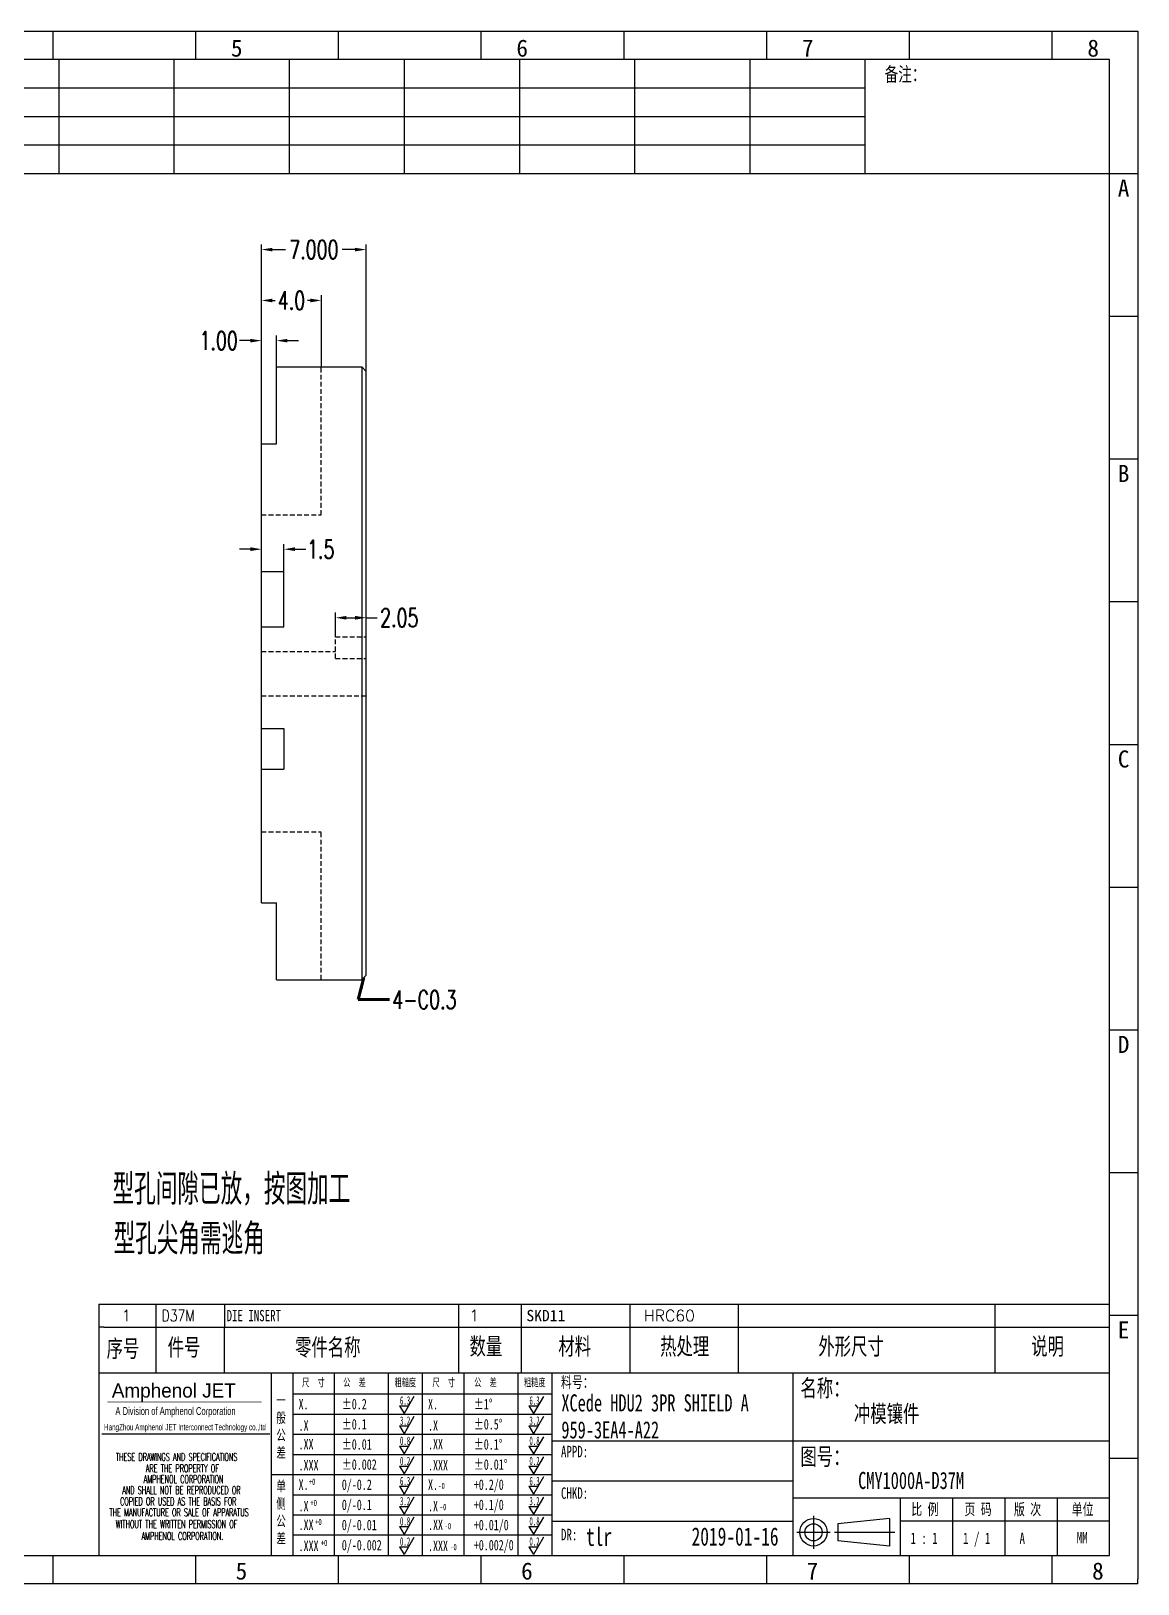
# Model space of a CAD drawing. Header units: millimetres. Extents: x -2852 to 5627, y -2271 to 1849.
# Drawn here: x -386.4 to -312.4, y -586.8 to -483 of the extents above; entities that cross this region are included whole.
import ezdxf
from ezdxf.enums import TextEntityAlignment as Align

# ---------------------------------------------------------------- set-up
doc = ezdxf.new("R2010")
doc.units = ezdxf.units.MM
doc.header["$PDSIZE"] = 3
doc.linetypes.add('DASHED2', pattern=[9.525, 6.35, -3.175])
for name, color, linetype in [('1', 7, 'Continuous'), ('11', 4, 'DASHED2'), ('41', 1, 'Continuous'), ('D03', 7, 'Continuous')]:
    doc.layers.add(name, color=color, linetype=linetype)
doc.styles.add('CH', font='仿宋_GB2312_0.ttf')
doc.styles.add('jet01', font='simplex.shx', dxfattribs={"width": 0.7, "bigfont": 'hztxt.shx'})
doc.styles.add('jet02', font='simplex.shx', dxfattribs={"width": 0.7})
doc.styles.add('SIMPLEX', font='SIMPLEX')
doc.styles.get("Standard").update_dxf_attribs({"font": '仿宋_GB2312_0.ttf', "width": 0.7})
doc.styles.add('TEXTSTYLE_1', font='TRIUMB.TTF')
doc.styles.add('TEXTSTYLE_2', font='TRIUM.TTF')
doc.styles.add('tk', font='', dxfattribs={"width": 0.7})
doc.styles.add('tk 2', font='仿宋_GB2312_0.ttf', dxfattribs={"width": 0.65})
doc.styles.add('tk 4', font='simplex.shx', dxfattribs={"width": 0.65, "bigfont": 'bigfont.shx'})
doc.styles.get('tk').set_extended_font_data('NSimSun')
doc.dimstyles.new('jet02', dxfattribs={"dimtxt": 3.5, "dimasz": 2.1, "dimexe": 1, "dimexo": 0, "dimgap": 0.5, "dimtad": 0, "dimtoh": 1, "dimdec": 3, "dimzin": 9, "dimdsep": 46, "dimtxsty": 'jet02', "dimcen": 0, "dimclrt": 256, "dimazin": 2, "dimtfac": 1, "dimtdec": 3, "dimtofl": 0, "dimtmove": 0, "dimatfit": 1, "dimfxl": 0, "dimarcsym": 0})

# ---------------------------------------------------------------- blocks, each defined once
blk = doc.blocks.new('A3-N')
at = {"layer": '1', "color": 1}
for p, q in [((0, 296.73), (420, 296.73)), ((212.73, 291.27), (212.73, 296.73)), ((240, 291.27), (240, 296.73)), ((267.27, 291.27), (267.27, 296.73)), ((294.55, 291.27), (294.55, 296.73)), ((321.82, 291.27), (321.82, 296.73)), ((349.09, 291.27), (349.09, 296.73)), ((376.36, 291.27), (376.36, 296.73)), ((403.64, 291.27), (403.64, 296.73)), ((420, 296.73), (420, 1)), ((420, 269.45), (414.55, 269.45)), ((420, 242.18), (414.55, 242.18)), ((420, 214.91), (414.55, 214.91)), ((420, 187.64), (414.55, 187.64)), ((420, 160.36), (414.55, 160.36)), ((420, 133.09), (414.55, 133.09)), ((420, 105.82), (414.55, 105.82)), ((420, 78.55), (414.55, 78.55)), ((420, 51.27), (414.55, 51.27)), ((222.45, 49.09), (221.45, 49.09)), ((221.45, 49.09), (221.45, 40.36)), ((222.45, 49.09), (414.55, 49.09)), ((232.36, 49.09), (232.36, 40.36)), ((245.45, 49.09), (245.45, 40.36)), ((290.18, 49.09), (290.18, 40.36)), ((302.18, 49.09), (302.18, 40.36)), ((322.91, 49.09), (322.91, 40.36)), ((343.64, 49.09), (343.64, 40.36)), ((392.73, 40.36), (392.73, 49.09)), ((258.55, 40.36), (258.55, 5.44)), ((266.45, 40.36), (266.45, 5.44)), ((276.78, 40.36), (276.78, 5.45)), ((291.18, 40.36), (291.18, 5.45)), ((301.51, 40.37), (301.51, 5.46)), ((308.01, 40.36), (308.01, 5.45)), ((354.09, 40.36), (354.09, 5.45)), ((308.01, 32.39), (258.55, 32.39)), ((308.01, 28.54), (258.55, 28.54)), ((414.55, 27.27), (308.01, 27.27)), ((308.01, 24.69), (258.55, 24.69)), ((420, 24), (414.55, 24)), ((354.09, 19.63), (308.01, 19.63)), ((308.01, 16.99), (258.55, 16.99)), ((414.55, 16.36), (354.09, 16.36)), ((374.55, 16.36), (374.55, 5.45)), ((384.55, 16.36), (384.55, 5.45)), ((394.55, 16.36), (394.55, 5.45)), ((404.55, 16.36), (404.55, 5.45)), ((308.01, 13.14), (258.55, 13.14)), ((308.01, 11.99), (354.09, 11.99)), ((372.51, 12.49), (362.69, 11.5)), ((372.51, 12.49), (372.51, 7.25)), ((414.55, 12), (374.55, 12)), ((308.01, 9.29), (258.55, 9.29)), ((362.69, 11.5), (362.69, 8.23)), ((372.51, 7.25), (362.69, 8.23)), ((212.73, 0), (212.73, 5.45)), ((240, 0), (240, 5.45)), ((267.27, 0), (267.27, 5.45)), ((294.55, 0), (294.55, 5.45)), ((321.82, 0), (321.82, 5.45)), ((349.09, 0), (349.09, 5.45)), ((376.36, 0), (376.36, 5.45)), ((403.64, 0), (403.64, 5.45)), ((420, 0), (1, 0)), ((420, 0), (420, 1))]:
    blk.add_line(p, q, dxfattribs=at)
at = {"layer": '1'}
for p, q in [((414.55, 278.18), (414.55, 284.73)), ((221.45, 40.36), (221.45, 5.45)), ((221.45, 40.36), (414.55, 40.36)), ((221.45, 40.36), (414.55, 40.36)), ((254.41, 40.36), (254.41, 5.45)), ((283.28, 40.36), (283.28, 5.45)), ((308.01, 36.24), (258.55, 36.24)), ((222.08, 28.67), (254.12, 28.67)), ((308.01, 20.84), (254.41, 20.84))]:
    blk.add_line(p, q, dxfattribs=at)
at = {"layer": '1', "color": 1, "ltscale": 0.05}
for p, q in [((281.68, 35.84), (279.79, 32.56)), ((306.41, 35.84), (304.52, 32.56)), ((278.93, 34.04), (279.79, 32.56)), ((278.93, 34.04), (280.65, 34.04)), ((303.66, 34.05), (304.52, 32.56)), ((303.66, 34.05), (305.38, 34.05)), ((278.93, 30.19), (279.79, 28.71)), ((278.93, 30.19), (280.65, 30.19)), ((281.68, 31.99), (279.79, 28.71)), ((303.66, 30.2), (305.38, 30.2)), ((303.66, 30.2), (304.52, 28.71)), ((306.41, 31.99), (304.52, 28.71)), ((281.68, 28.14), (279.79, 24.86)), ((306.41, 28.14), (304.52, 24.86)), ((278.93, 26.34), (279.79, 24.86)), ((278.93, 26.34), (280.65, 26.34)), ((281.68, 24.29), (279.79, 21.01)), ((303.66, 26.35), (304.52, 24.86)), ((303.66, 26.35), (305.38, 26.35)), ((306.41, 24.29), (304.52, 21.01)), ((278.93, 22.49), (280.65, 22.49)), ((278.93, 22.49), (279.79, 21.01)), ((303.66, 22.5), (305.38, 22.5)), ((303.66, 22.5), (304.52, 21.01)), ((278.93, 18.66), (279.79, 17.17)), ((278.93, 18.66), (280.65, 18.66)), ((281.68, 20.45), (279.79, 17.17)), ((303.66, 18.66), (304.52, 17.18)), ((303.66, 18.66), (305.38, 18.66)), ((306.41, 20.46), (304.52, 17.18)), ((281.68, 16.6), (279.79, 13.32)), ((306.41, 16.61), (304.52, 13.33)), ((278.93, 14.81), (280.65, 14.81)), ((278.93, 14.81), (279.79, 13.32)), ((281.68, 12.75), (279.79, 9.47)), ((303.66, 14.81), (305.38, 14.81)), ((303.66, 14.81), (304.52, 13.33)), ((306.41, 12.76), (304.52, 9.48)), ((278.93, 10.96), (279.79, 9.47)), ((278.93, 10.96), (280.65, 10.96)), ((303.66, 10.96), (304.52, 9.48)), ((303.66, 10.96), (305.38, 10.96)), ((306.41, 8.91), (304.52, 5.63)), ((278.93, 7.11), (279.79, 5.62)), ((278.93, 7.11), (280.65, 7.11)), ((281.68, 8.9), (279.79, 5.62)), ((303.66, 7.11), (305.38, 7.11)), ((303.66, 7.11), (304.52, 5.63))]:
    blk.add_line(p, q, dxfattribs=at)
at = {"layer": '1', "color": 1, "ltscale": 0.1}
for p, q in [((358.01, 13.02), (358.01, 6.71)), ((354.86, 9.87), (361.17, 9.87)), ((362.03, 9.87), (373.54, 9.87))]:
    blk.add_line(p, q, dxfattribs=at)
at = {"layer": '1'}
blk.add_lwpolyline([(221.45, 5.45), (414.55, 5.45), (414.55, 291.27), (5.45, 291.27), (5.45, 5.45), (414.55, 5.45)], dxfattribs=at)
at = {"layer": '1', "color": 7, "linetype": 'Continuous', "const_width": 0.123}
blk.add_lwpolyline([(223.11, 34.74), (252.6, 34.76)], dxfattribs=at)
at = {"layer": '1', "color": 1}
for radius in [2.62, 1.64]:
    blk.add_circle((358.01, 9.87), radius, dxfattribs=at)
at = {"layer": '41'}
for p, q in [((213.82, 291.27), (213.82, 269.45)), ((235.82, 291.27), (235.82, 269.45)), ((257.82, 291.27), (257.82, 269.45)), ((279.82, 291.27), (279.82, 269.45)), ((301.82, 291.27), (301.82, 269.45)), ((323.82, 291.27), (323.82, 269.45)), ((345.82, 291.27), (345.82, 269.45)), ((367.82, 291.27), (367.82, 269.45)), ((367.82, 285.82), (5.45, 285.82)), ((367.82, 280.36), (5.45, 280.36)), ((367.82, 274.91), (5.45, 274.91)), ((414.55, 269.45), (5.45, 269.45))]:
    blk.add_line(p, q, dxfattribs=at)
at = {"layer": '1', "color": 1}
for s, p in [('5', (247.82, 295.11)), ('6', (302.36, 295.11)), ('7', (356.91, 295.11)), ('8', (411.45, 295.11)), ('5', (248.72, 4.11)), ('6', (303.26, 4.11)), ('7', (357.81, 4.11)), ('8', (412.35, 4.11))]:
    blk.add_text(s, height=3.27, dxfattribs=at).set_placement(p, align=Align.TOP_CENTER)
at = {"layer": '1', "style": 'tk', "width": 0.7}
blk.add_text('备注：', height=2.727, dxfattribs=at).set_placement((375.51, 288.55), align=Align.MIDDLE)
at = {"layer": '1', "color": 1}
for s, p in [('A', (418.37, 268.36)), ('B', (418.37, 213.82)), ('C', (418.37, 159.27)), ('D', (418.37, 104.73)), ('E', (418.37, 50.18))]:
    blk.add_text(s, height=3.27, dxfattribs=at).set_placement(p, align=Align.TOP_RIGHT)
at = {"layer": '1', "color": 1, "style": 'tk 2', "width": 0.7}
for s, height, p in [('数量', 3.273, (292.3, 43.78)), ('材料', 3.273, (309.27, 43.78)), ('热处理', 3.273, (328.71, 43.78)), ('外形尺寸', 3.273, (358.94, 43.78)), ('说明', 3.273, (399.61, 43.78)), ('序号', 3.273, (222.96, 43.34)), ('件号', 3.273, (234.62, 43.61)), ('零件名称', 3.273, (258.97, 43.61)), ('料号：', 2.182, (309.77, 37.46)), ('名称：', 3.273, (355.52, 35.79)), ('图号：', 3.273, (355.52, 22.7)), ('比 例', 2.182, (376.69, 13.18)), ('页 码', 2.182, (386.85, 13.18)), ('版 次', 2.182, (396.31, 13.18)), ('单位', 2.182, (407.35, 13.18))]:
    blk.add_text(s, height=height, dxfattribs=at).set_placement(p)
at = {"layer": '1', "color": 7, "linetype": 'Continuous', "style": 'TEXTSTYLE_1'}
blk.add_text('Amphenol JET', height=2.7, dxfattribs=at).set_placement((223.96, 35.61))
at = {"layer": '1', "color": 1, "ltscale": 0.05, "style": 'tk 2', "width": 0.5}
for s, p in [('6.3', (279.01, 34.26)), ('6.3', (303.74, 34.27)), ('3.2', (279.01, 30.41)), ('3.2', (303.74, 30.42)), ('0.8', (279.01, 26.56)), ('0.8', (303.74, 26.57)), ('0.2', (279.01, 22.71)), ('0.2', (303.74, 22.72)), ('6.3', (279.01, 18.87)), ('6.3', (303.74, 18.88)), ('3.2', (279.01, 15.02)), ('3.2', (303.74, 15.03)), ('0.8', (279.01, 11.17)), ('0.8', (303.74, 11.18)), ('0.2', (279.01, 7.32)), ('0.2', (303.74, 7.33))]:
    blk.add_text(s, height=1.6, dxfattribs=at).set_placement(p)
at = {"layer": '1', "color": 7, "linetype": 'Continuous'}
for s, height, style, width, p in [('A Division of Amphenol Corporation', 1.5, 'TEXTSTYLE_2', 0.7, (224.64, 32.29)), ('HangZhou Amphenol JET Interconnect Technology co.,ltd ', 1.2, 'TEXTSTYLE_2', 0.6, (222.47, 29.36)), ('THESE DRAWINGS AND SPECIFICATIONS', 1.5, 'tk 4', 0.6, (224.73, 23.52)), ('ARE THE PROPERTY OF', 1.5, 'tk 4', 0.6, (230.45, 21.35)), ('AND SHALL NOT BE REPRODUCED OR', 1.5, 'tk 4', 0.6, (225.95, 17.17)), ('AMPHENOL CORPORATION', 1.5, 'tk 4', 0.6, (230.04, 19.27)), ('COPIED OR USED AS THE BASIS FOR', 1.5, 'tk 4', 0.6, (225.54, 15.02)), ('THE MANUFACTURE OR SALE OF APPARATUS', 1.5, 'tk 4', 0.6, (223.5, 12.92)), ('WITHOUT THE WRITTEN PERMISSION OF', 1.5, 'tk 4', 0.6, (224.73, 10.67)), ('AMPHENOL CORPORATION.', 1.5, 'tk 4', 0.6, (229.63, 8.4))]:
    blk.add_text(s, height=height, dxfattribs=dict(at, style=style, width=width)).set_placement(p)
at = {"layer": '1', "color": 1, "style": 'tk 2', "width": 0.7}
for s, p in [('X.', (259.64, 34.37)), ('%%P0.2', (267.9, 34.37)), ('X.', (284.37, 34.37)), ('%%P1%%D', (293.12, 34.37)), ('.X', (259.64, 30.28)), ('%%P0.1', (267.9, 30.52)), ('.X', (284.37, 30.28)), ('%%P0.5%%D', (293.12, 30.52)), ('.XX', (259.64, 26.71)), ('%%P0.01', (267.9, 26.67)), ('.XX', (284.37, 26.71)), ('%%P0.1%%D', (293.12, 26.67)), ('%%P0.002', (267.9, 22.82)), ('%%P0.01%%D', (293.12, 22.82)), ('.XXX', (259.64, 22.68)), ('.XXX', (284.37, 22.68)), ('X.', (259.64, 18.97)), ('0/-0.2', (267.9, 18.97)), ('X.', (284.37, 18.97)), ('+0.2/0', (293.12, 18.97)), ('.X', (259.64, 14.88)), ('0/-0.1', (267.9, 15.12)), ('.X', (284.37, 14.88)), ('+0.1/0', (293.12, 15.12)), ('.XX', (259.64, 11.31)), ('0/-0.01', (267.9, 11.27)), ('.XX', (284.37, 11.31)), ('+0.01/0', (293.12, 11.27)), ('.XXX', (259.64, 7.28)), ('0/-0.002', (267.9, 7.42)), ('.XXX', (284.37, 7.28)), ('+0.002/0', (293.12, 7.42))]:
    blk.add_text(s, height=2, dxfattribs=at).set_placement(p, align=Align.MIDDLE_LEFT)
at = {"layer": '1', "style": 'tk 2', "width": 0.7}
for s, p in [('APPD:', (309.77, 24.21)), ('CHKD:', (309.77, 16.27)), ('DR:', (309.77, 8.35))]:
    blk.add_text(s, height=2.182, dxfattribs=at).set_placement(p)
at = {"layer": '1', "color": 7, "style": 'tk 2', "width": 0.7}
blk.add_text('MM', height=2.182, dxfattribs=at).set_placement((408.31, 7.75))
at = {"layer": '1', "color": 1, "ltscale": 0.05, "char_height": 1.5, "width": 6.3627, "attachment_point": 1, "style": 'tk 2'}
for s, insert in [('尺  寸', (260.31, 39.25)), ('公  差', (268.17, 39.25)), ('粗糙度', (277.98, 39.25)), ('尺  寸', (285.2, 39.25)), ('公  差', (293.18, 39.25)), ('粗糙度', (302.71, 39.26))]:
    blk.add_mtext(s, dxfattribs=dict(at, insert=insert))
at = {"layer": '1', "ltscale": 0.05, "char_height": 2, "width": 2.5195, "attachment_point": 1, "style": 'tk 2'}
for s, insert in [('一般公差', (255.39, 36.11)), ('单侧公差', (255.39, 19.71))]:
    blk.add_mtext(s, dxfattribs=dict(at, insert=insert))
at = {"layer": '1', "color": 1, "ltscale": 0.05, "char_height": 1.2, "width": 5.1396, "attachment_point": 1, "line_spacing_factor": 0.8, "style": 'tk 2'}
for s, insert in [('+0', (261.58, 20.13)), ('-0', (286.31, 19.33)), ('+0', (261.88, 16.09)), ('-0', (286.61, 15.29)), ('+0', (262.79, 12.45)), ('-0', (287.51, 11.65)), ('+0', (263.87, 8.44)), ('-0', (288.59, 7.64))]:
    blk.add_mtext(s, dxfattribs=dict(at, insert=insert))
at = {"layer": '1', "style": 'tk 2', "width": 0.7}
for tag, p in [('PATR-NO1', (309.84, 32.96)), ('TITLE', (365.74, 30.9)), ('PATR-NO2', (309.84, 27.81)), ('DWG-NO:', (366.54, 18.14))]:
    blk.add_attdef(tag, p, '', height=3.27, dxfattribs=at)
at = {"layer": '1', "color": 1, "style": 'tk 2', "width": 0.7}
for tag, p in [('DRAW', (314.55, 7.27)), ('DATE', (334.72, 7.32))]:
    blk.add_attdef(tag, p, '', height=3.49, dxfattribs=at)
at = {"layer": '1', "style": 'tk 2', "width": 0.7}
for tag, p in [('SCALE', (376.55, 8.73)), ('SHEET', (386.6, 8.72)), ('REV', (397.38, 8.73))]:
    blk.add_attdef(tag, text='', height=2.18, dxfattribs=at).set_placement(p, align=Align.MIDDLE_LEFT)
blk = doc.blocks.new('FB3')
at = {"layer": '1', "color": 1}
for p, q in [((0, 4.36), (193.09, 4.36)), ((0, 4.36), (0, 0)), ((10.91, 4.36), (10.91, 0)), ((24, 4.36), (24, 0)), ((68.73, 4.36), (68.73, 0)), ((80.73, 4.36), (80.73, 0)), ((101.45, 4.36), (101.45, 0)), ((122.18, 4.36), (122.18, 0)), ((171.27, 0), (171.27, 4.36))]:
    blk.add_line(p, q, dxfattribs=at)
at = {"layer": '1'}
for tag, style, p in [('ITEM', 'SIMPLEX', (4.36, 2.18)), ('PARTNO', 'SIMPLEX', (12, 2.18)), ('QTY', 'SIMPLEX', (74.18, 2.18)), ('MATL', 'CH', (81.72, 2.18)), ('FINISH', 'SIMPLEX', (104.17, 2.18)), ('SPEC', 'SIMPLEX', (130.91, 2.18)), ('REMARK', 'SIMPLEX', (174.06, 2.18))]:
    blk.add_attdef(tag, text='', height=2.18, dxfattribs=dict(at, style=style)).set_placement(p, align=Align.MIDDLE_LEFT)
at = {"layer": '1', "style": 'tk', "width": 0.7}
blk.add_attdef('DIE', text='', height=2.18, dxfattribs=at).set_placement((24.43, 2.18), align=Align.MIDDLE_LEFT)
blk = doc.blocks.new('*D3231')
at = {"layer": '41', "ltscale": 0.05}
for p, q in [((543.45, -2956.12), (542.72, -2956.12)), ((544.19, -2963.02), (544.19, -2955.77)), ((545.19, -2957.88), (545.19, -2955.77)), ((545.92, -2956.12), (546.66, -2956.12))]:
    blk.add_line(p, q, dxfattribs=at)
for points in [[(543.45, -2956), (543.45, -2956.24), (544.19, -2956.12)], [(545.92, -2956), (545.92, -2956.24), (545.19, -2956.12)]]:
    blk.add_solid(points, dxfattribs=at)
at = {"layer": 'Defpoints', "color": 0, "ltscale": 0.05}
for p in [(544.19, -2956.12), (545.19, -2957.88), (544.19, -2963.02)]:
    blk.add_point(p, dxfattribs=at)
at = {"layer": '41', "ltscale": 0.05, "insert": (541.32, -2956.12), "char_height": 1.225, "attachment_point": 5, "style": 'jet02'}
blk.add_mtext('1.00', dxfattribs=at)
blk = doc.blocks.new('*D3232')
at = {"layer": '41', "ltscale": 0.05}
for p, q in [((544.19, -2963.02), (544.19, -2953.08)), ((544.92, -2953.43), (545.11, -2953.43)), ((547.45, -2953.43), (547.26, -2953.43)), ((548.19, -2957.88), (548.19, -2953.08))]:
    blk.add_line(p, q, dxfattribs=at)
for points in [[(544.92, -2953.31), (544.92, -2953.56), (544.19, -2953.43)], [(547.45, -2953.31), (547.45, -2953.56), (548.19, -2953.43)]]:
    blk.add_solid(points, dxfattribs=at)
at = {"layer": 'Defpoints', "color": 0, "ltscale": 0.05}
for p in [(548.19, -2953.43), (548.19, -2957.88), (544.19, -2963.02)]:
    blk.add_point(p, dxfattribs=at)
at = {"layer": '41', "ltscale": 0.05, "insert": (546.19, -2953.43), "char_height": 1.225, "attachment_point": 5, "style": 'jet02'}
blk.add_mtext('4.0', dxfattribs=at)
blk = doc.blocks.new('*D3233')
at = {"layer": '41', "ltscale": 0.05}
for p, q in [((544.19, -2963.02), (544.19, -2949.68)), ((544.92, -2950.03), (545.8, -2950.03)), ((550.45, -2950.03), (549.58, -2950.03)), ((551.19, -2958.18), (551.19, -2949.68))]:
    blk.add_line(p, q, dxfattribs=at)
for points in [[(544.92, -2949.91), (544.92, -2950.15), (544.19, -2950.03)], [(550.45, -2949.91), (550.45, -2950.15), (551.19, -2950.03)]]:
    blk.add_solid(points, dxfattribs=at)
at = {"layer": 'Defpoints', "color": 0, "ltscale": 0.05}
for p in [(544.19, -2950.03), (551.19, -2958.18), (544.19, -2963.02)]:
    blk.add_point(p, dxfattribs=at)
at = {"layer": '41', "ltscale": 0.05, "insert": (547.69, -2950.03), "char_height": 1.225, "attachment_point": 5, "style": 'jet02'}
blk.add_mtext('7.000', dxfattribs=at)
blk = doc.blocks.new('*D3234')
at = {"layer": '41', "ltscale": 0.05}
for p, q in [((543.45, -2970.07), (542.72, -2970.07)), ((544.19, -2971.57), (544.19, -2969.72)), ((545.69, -2971.57), (545.69, -2969.72)), ((546.42, -2970.07), (547.16, -2970.07))]:
    blk.add_line(p, q, dxfattribs=at)
for points in [[(543.45, -2969.94), (543.45, -2970.19), (544.19, -2970.07)], [(546.42, -2969.94), (546.42, -2970.19), (545.69, -2970.07)]]:
    blk.add_solid(points, dxfattribs=at)
at = {"layer": 'Defpoints', "color": 0, "ltscale": 0.05}
for p in [(545.69, -2970.07), (544.19, -2971.57), (545.69, -2971.57)]:
    blk.add_point(p, dxfattribs=at)
at = {"layer": '41', "ltscale": 0.05, "insert": (548.15, -2970.07), "char_height": 1.225, "attachment_point": 5, "style": 'jet02'}
blk.add_mtext('1.5', dxfattribs=at)
blk = doc.blocks.new('*D3235')
at = {"layer": '41', "ltscale": 0.05}
for p, q in [((549.14, -2975.92), (549.14, -2974.3)), ((551.19, -2975.92), (551.19, -2974.3)), ((549.87, -2974.65), (550.45, -2974.65)), ((551.19, -2974.65), (551.92, -2974.65))]:
    blk.add_line(p, q, dxfattribs=at)
for points in [[(549.87, -2974.53), (549.87, -2974.78), (549.14, -2974.65)], [(550.45, -2974.53), (550.45, -2974.78), (551.19, -2974.65)]]:
    blk.add_solid(points, dxfattribs=at)
at = {"layer": 'Defpoints', "color": 0, "ltscale": 0.05}
for p in [(551.19, -2974.65), (549.14, -2975.92), (551.19, -2975.92)]:
    blk.add_point(p, dxfattribs=at)
at = {"layer": '41', "ltscale": 0.05, "insert": (553.4, -2974.65), "char_height": 1.225, "attachment_point": 5, "style": 'jet02'}
blk.add_mtext('2.05', dxfattribs=at)

msp = doc.modelspace()

# ---------------------------------------------------------------- linework, layer by layer
at = {"layer": '1', "ltscale": 0.05}
for p, q in [((-370.022, -505.4472), (-364.322, -505.4472)), ((-364.022, -505.7472), (-364.322, -505.4472)), ((-364.322, -505.4472), (-364.322, -546.4322)), ((-371.022, -510.5897), (-370.022, -510.5897)), ((-371.022, -541.2897), (-370.022, -541.2897)), ((-364.022, -546.1322), (-364.322, -546.4322)), ((-370.022, -546.4322), (-364.322, -546.4322))]:
    msp.add_line(p, q, dxfattribs=at)
at = {"layer": '1', "color": 2, "ltscale": 0.05}
for p, q in [((-371.022, -519.1397), (-369.522, -519.1397)), ((-371.022, -522.8397), (-369.522, -522.8397)), ((-371.022, -529.6397), (-369.522, -529.6397)), ((-369.522, -529.6397), (-369.522, -532.3397)), ((-371.022, -532.3397), (-369.522, -532.3397))]:
    msp.add_line(p, q, dxfattribs=at)
at = {"layer": '11', "ltscale": 0.05}
for p, q in [((-367.022, -515.3397), (-367.022, -505.4472)), ((-371.022, -515.3397), (-367.022, -515.3397)), ((-366.072, -523.4877), (-364.022, -523.4877)), ((-366.072, -524.9417), (-366.072, -523.4877)), ((-371.022, -524.4877), (-366.072, -524.4877)), ((-366.072, -524.9417), (-364.022, -524.9417)), ((-371.022, -527.4417), (-364.022, -527.4417)), ((-371.022, -536.5397), (-367.022, -536.5397)), ((-367.022, -546.4322), (-367.022, -536.5397))]:
    msp.add_line(p, q, dxfattribs=at)
at = {"layer": 'D03', "ltscale": 0.05}
for p, q in [((-370.022, -510.5897), (-370.022, -505.4472)), ((-364.022, -546.1322), (-364.022, -505.7472)), ((-371.022, -541.2897), (-371.022, -510.5897)), ((-370.022, -546.4322), (-370.022, -541.2897))]:
    msp.add_line(p, q, dxfattribs=at)
at = {"layer": 'D03', "color": 2, "ltscale": 0.05}
msp.add_line((-369.522, -522.8397), (-369.522, -519.1397), dxfattribs=at)

# ---------------------------------------------------------------- block references
at = {"layer": '1', "ltscale": 0.05, "xscale": 0.3500000000000227, "yscale": 0.3500000000000227, "zscale": 0.3500000000000227}
msp.add_blockref('A3-N', (-459.4145, -586.8399), dxfattribs=at).add_auto_attribs({'DWG-NO:': 'CMY1000A-D37M', 'TITLE': '冲模镶件', 'REV': 'A', 'SHEET': '1 / 1', 'DRAW': 'tlr', 'DATE': '2019-01-16', 'PATR-NO1': 'XCede HDU2 3PR SHIELD A', 'PATR-NO2': '959-3EA4-A22', 'SCALE': '1 : 1'})
at = {"layer": '1', "ltscale": 0.05}
ref = msp.add_blockref('FB3', (-381.9054, -569.6581), dxfattribs=dict(at, xscale=0.3500000000000227, yscale=0.3500000000000227, zscale=0.3500000000000227))
ref.add_attrib('PARTNO', 'D37M', dxfattribs={"height": 0.76364, "style": 'SIMPLEX', "width": 0.8}).set_placement((-377.7054, -568.8944), align=Align.MIDDLE_LEFT)
ref.add_attrib('ITEM', '1', dxfattribs={"height": 0.7636, "style": 'SIMPLEX'}).set_placement((-380.3782, -568.8944), align=Align.MIDDLE_LEFT)
ref.add_attrib('DIE', 'DIE INSERT', dxfattribs={"height": 0.76364, "style": 'tk', "width": 0.7}).set_placement((-373.3549, -568.8944), align=Align.MIDDLE_LEFT)
ref.add_attrib('QTY', '1', dxfattribs={"height": 0.7636, "style": 'SIMPLEX'}).set_placement((-357.1256, -568.8944), align=Align.MIDDLE_LEFT)
ref.add_attrib('MATL', 'SKD11', dxfattribs={"height": 0.76364, "style": 'CH'}).set_placement((-353.3048, -568.8944), align=Align.MIDDLE_LEFT)
ref.add_attrib('FINISH', 'HRC60', dxfattribs={"height": 0.76364, "style": 'SIMPLEX'}).set_placement((-345.445, -568.8944), align=Align.MIDDLE_LEFT)

# ---------------------------------------------------------------- texts
at = {"layer": '1', "ltscale": 0.05, "style": 'jet01', "width": 0.7}
for s, height, p in [('型孔间隙已放，按图加工', 2.064003, (-380.9783, -561.4831)), ('型孔尖角需逃角', 2.064, (-380.9105, -564.8029))]:
    msp.add_text(s, height=height, dxfattribs=at).set_placement(p)
at = {"layer": '41', "ltscale": 0.05, "insert": (-362.2765, -547.7625), "char_height": 1.225, "attachment_point": 4, "style": 'jet02'}
msp.add_mtext('4-C0.3', dxfattribs=at)

# ---------------------------------------------------------------- dimensions: what is measured, and where the dimension line sits
at = {"layer": '41', "ltscale": 0.05}
for base, p1, p2, override, picture, middle in [((-371.022, -497.6002), (-364.022, -505.7472), (-371.022, -510.5897), {"dimscale": 0.35, "dimtoh": 0, "dimzin": 1, "dimclrd": 256, "dimclre": 256, "dimadec": 3, "dimazin": 0, "dimatfit": 3, "dimlwd": 65535, "dimlwe": 65535}, '*D3233', (-367.522, -497.6002)), ((-367.022, -501.0031), (-371.022, -510.5897), (-367.022, -505.4472), {"dimscale": 0.35, "dimtoh": 0, "dimdec": 1, "dimzin": 1, "dimclrd": 256, "dimclre": 256, "dimadec": 1, "dimazin": 0, "dimatfit": 3, "dimlwd": 65535, "dimlwe": 65535}, '*D3232', (-369.022, -501.0031)), ((-371.022, -503.6878), (-370.022, -505.4472), (-371.022, -510.5897), {"dimscale": 0.35, "dimtoh": 0, "dimdec": 2, "dimzin": 1, "dimclrd": 256, "dimclre": 256, "dimazin": 0, "dimatfit": 3, "dimlwd": 65535, "dimlwe": 65535}, '*D3231', (-373.892, -503.6878)), ((-369.522, -517.6377), (-371.022, -519.1397), (-369.522, -519.1397), {"dimscale": 0.35, "dimtoh": 0, "dimdec": 1, "dimzin": 1, "dimclrd": 256, "dimclre": 256, "dimadec": 1, "dimazin": 0, "dimatfit": 3, "dimlwd": 65535, "dimlwe": 65535}, '*D3234', (-367.0604, -517.6377)), ((-364.022, -522.2242), (-366.072, -523.4877), (-364.022, -523.4877), {"dimscale": 0.35, "dimtoh": 0, "dimdec": 2, "dimzin": 1, "dimclrd": 256, "dimclre": 256, "dimazin": 0, "dimatfit": 3, "dimlwd": 65535, "dimlwe": 65535}, '*D3235', (-361.8054, -522.2242))]:
    dim = msp.add_linear_dim(base=base, p1=p1, p2=p2, dimstyle='jet02', override=override, dxfattribs=at)
    dim.commit()
    dim.dimension.update_dxf_attribs({"geometry": picture, "text_midpoint": middle, "insert": (-915.2077, 2452.4298)})

# ---------------------------------------------------------------- leaders
at = {"layer": '41', "ltscale": 0.05, "annotation_type": 0, "has_hookline": 1, "hookline_direction": 0, "text_width": 4.5325}
msp.add_leader([(-364.172, -546.2822), (-364.5515, -547.7625), (-362.4515, -547.7625)], dimstyle='jet02', override={"dimscale": 0.35, "dimtoh": 0, "dimdec": 2, "dimzin": 1, "dimclrd": 256, "dimclre": 256, "dimazin": 0, "dimatfit": 3, "dimlwd": 65535, "dimlwe": 65535}, dxfattribs=at)

doc.saveas('drawing.dxf')
